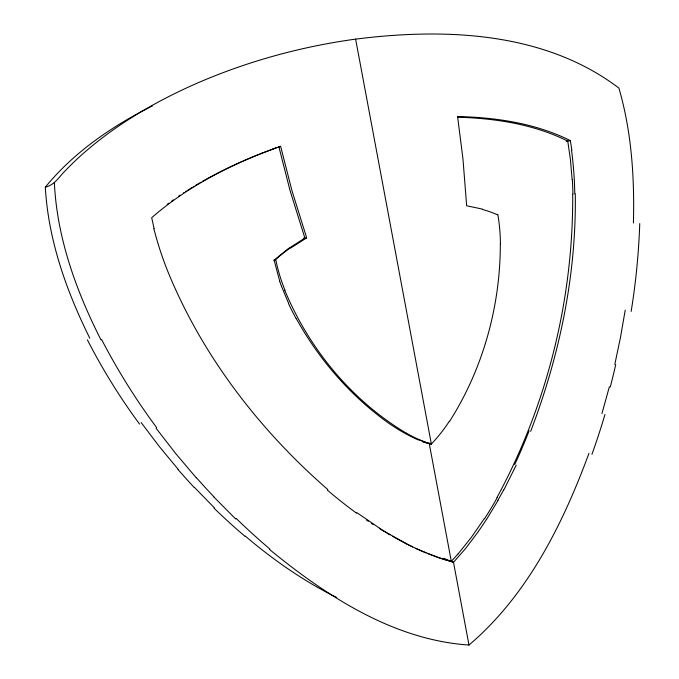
<?xml version="1.0" encoding="UTF-8"?>
<svg xmlns="http://www.w3.org/2000/svg" width="679" height="679" viewBox="0 0 679 679"><rect width="100%" height="100%" fill="white"/><g stroke="black" fill="none" stroke-linecap="round" stroke-linejoin="round"><path stroke-width="1.02" d="M633.422 222.924C634.593 177.652 631.614 131.76 618.892 88.092C543.947 31.166 443.014 27.72 353.241 39.45C303.004 46.537 253.59 59.769 206.679 79.137C174.673 92.403 143.795 108.589 115.328 128.382C103.785 136.437 92.658 145.094 82.151 154.456C76.506 159.497 71.04 164.742 65.795 170.2C59.294 176.413 54.838 185.095 45.315 187.166C48.294 240.111 66.406 291.028 89.789 338.193M625.223 310.125L620.496 337.319L614.809 364.394M609.36 386.801L601.95 413.553M588.982 453.292C562.789 524.146 527.498 595.33 468.985 645.05C393.387 639.924 326.667 596.162 269.555 549.515M530.664 431.343C559.572 355.771 576.454 274.919 575.283 193.812M516.184 465.242L503.733 490.119M496.969 497.554C547.087 405.057 573.373 299.363 572.703 194.169M498.072 500.355L486.614 519.291M484.297 518.595L471.319 537.403L457.875 554.191M449.549 421.413C483.041 368.807 500.44 305.966 500.321 243.659M478.364 531.555L465.726 548.326L453.504 562.322L468.985 645.05M45.323 187.166C73.307 152.928 110.439 127.27 149.575 107.341M167.204 204.328L168.715 203.199M171.753 200.992L173.281 199.898M290.739 247.988L306.679 237.871L291.919 190.536L280.631 146.333L278.636 146.97M178.67 196.155L180.215 195.111M183.33 193.048L184.111 192.539M185.681 191.52L186.462 191.02M187.964 190.069L188.711 189.594M189.466 189.118L190.213 188.652M190.969 188.185L191.724 187.718M193.235 186.793L193.99 186.335M195.51 185.418L197.029 184.51M197.784 184.06L199.312 183.169M200.067 182.727L200.831 182.286M202.359 181.403L205.431 179.672M206.195 179.239L206.968 178.815M207.732 178.39L211.585 176.294M212.366 175.878L213.138 175.462M213.91 175.055L215.464 174.231M216.245 173.824L223.264 170.242M150.305 106.968L152.512 105.865M223.985 169.886L224.707 169.529M225.428 169.173L230.504 166.711M231.233 166.372L231.955 166.024M232.685 165.684L233.415 165.345M234.136 165.005L234.866 164.666M235.605 164.326L240.765 161.992M241.503 161.661L242.242 161.339M242.98 161.016L243.719 160.685M244.457 160.363L251.858 157.222M252.596 156.917L258.529 154.506M261.356 153.513C221.914 169.266 183.797 189.628 151.689 217.713L154.116 228.696M259.802 154.006L272.746 149.168M261.076 153.505L275.368 148.209M272.534 149.168L280.631 146.333M275.088 148.243L276.361 147.784M566.244 141.41L570.326 140.57L571.871 150.195M303.53 238.244L306.679 237.871M273.798 260.193L275.852 260.032A159.921 147.105 85.2 0 0 284.985 290.256M457.663 117.204C495.314 118.316 533.736 124.164 567.754 141.096L570.453 159.752L572.134 179.68M423.085 442.08L431.377 444.058L355.618 39.119M482.396 209.098L466.651 205.779L462.976 159.09L457.587 116.525C496.145 117.442 535.468 123.264 570.326 140.57M427.541 553.521L442.92 559.021A219.86 190.027 83.9 0 0 451.323 561.423L429.247 443.548A122.364 114.581 -89.2 0 0 429.841 442.963M426.047 552.91L415.633 548.369M443.794 558.299L453.504 562.322L437.548 557.391L419.724 550.151A332.472 281.573 77.7 0 1 407.315 544.185L388.974 533.991M418.306 439.593L426.302 442.615A118.044 104.32 87.2 0 0 429.247 443.548M412.679 546.977L405.321 543.336M336.725 597.478C303.691 581.199 273.323 559.895 245.272 536.104M406.475 433.27C351.832 400.78 309.098 348.896 284.781 290.34M383.134 530.851L383.745 531.224M382.532 530.477L381.318 529.73M380.113 528.983L380.715 529.357M379.383 528.075L356.882 512.653M371.642 523.534L373.331 524.646M366.601 520.139L368.281 521.277M327.804 489.551C260.753 431.131 204.608 358.801 169.937 276.591A316.38 292.191 80.8 0 1 153.878 228.755M235.698 519.002L213.893 497.028M214.335 507.79L194.364 487.293M196.248 477.795L175.717 453.58L156.051 428.186M178.153 469.274L159.259 446.485L141.096 422.474M296.299 318.595C317.543 356.874 346.392 391.155 381.25 417.712A203.895 177.813 82.2 0 0 418.196 439.907M100.967 339.865C76.201 291.028 57.028 238.057 54.379 182.923M288.643 303.428L281.53 286.368M279.723 281.25L274.138 260.167L288.261 248.675L304.879 238.083L289.984 190.315L278.908 146.885M281.513 286.377A181.98 166.601 85.3 0 1 279.706 281.259M296.163 318.689A245.289 219.979 84.5 0 1 288.482 303.521M457.824 554.14A235.358 226.073 -87.4 0 1 451.28 561.372M405.346 543.259A380.274 318.578 75.5 0 1 392.581 536.308M390.043 534.848A380.274 318.578 75.5 0 1 385.001 531.844M497.215 497.69A438.193 426.845 37.4 0 1 484.543 518.756M572.355 179.68A387.505 350.636 72.4 0 1 572.923 194.177M356.611 513.231A511.236 420.42 74.7 0 1 327.448 490.179M388.948 534.059A409.038 341.35 75.4 0 1 379.357 528.152M275.555 259.667A144.678 134.204 -75.4 0 1 290.57 247.699M431.335 444.219A154.727 135.944 84.9 0 1 406.5 433.236M449.337 421.252A162.417 153.267 87.1 0 1 431.36 444.041M269.843 548.997A660.888 544.999 73.6 0 1 236.114 518.383M213.995 496.892A708.333 588.54 75.5 0 1 196.358 477.651M156.662 427.634A601.772 525.096 79 0 1 101.578 339.458M245.119 536.393A647.07 527.71 83.7 0 1 214.072 508.198M194.228 487.488A674.459 535.731 80.7 0 1 178 469.478M139.594 424.112A545.933 442.335 79.4 0 1 87.387 339.848M571.523 150.22A334.458 296.655 75.5 0 1 574.774 193.795M529.128 430.741A654.87 612.102 22.8 0 1 514.733 464.572M503.572 490.026A480.554 465.098 32.7 0 1 497.911 500.262M486.546 519.24A371.795 364.682 58.8 0 1 478.305 531.513M482.319 209.404A140.264 121.813 -82.9 0 1 497.384 214.742M497.8 214.343A163.52 146.333 83 0 1 500.415 243.668M604.964 414.47A925.893 831.283 18.5 0 1 591.944 454.344M615.717 364.623A1060.089 925.833 18.2 0 1 610.26 387.047M639.754 223.578A772.065 715.301 35.6 0 1 631.147 311.44"/></g></svg>
